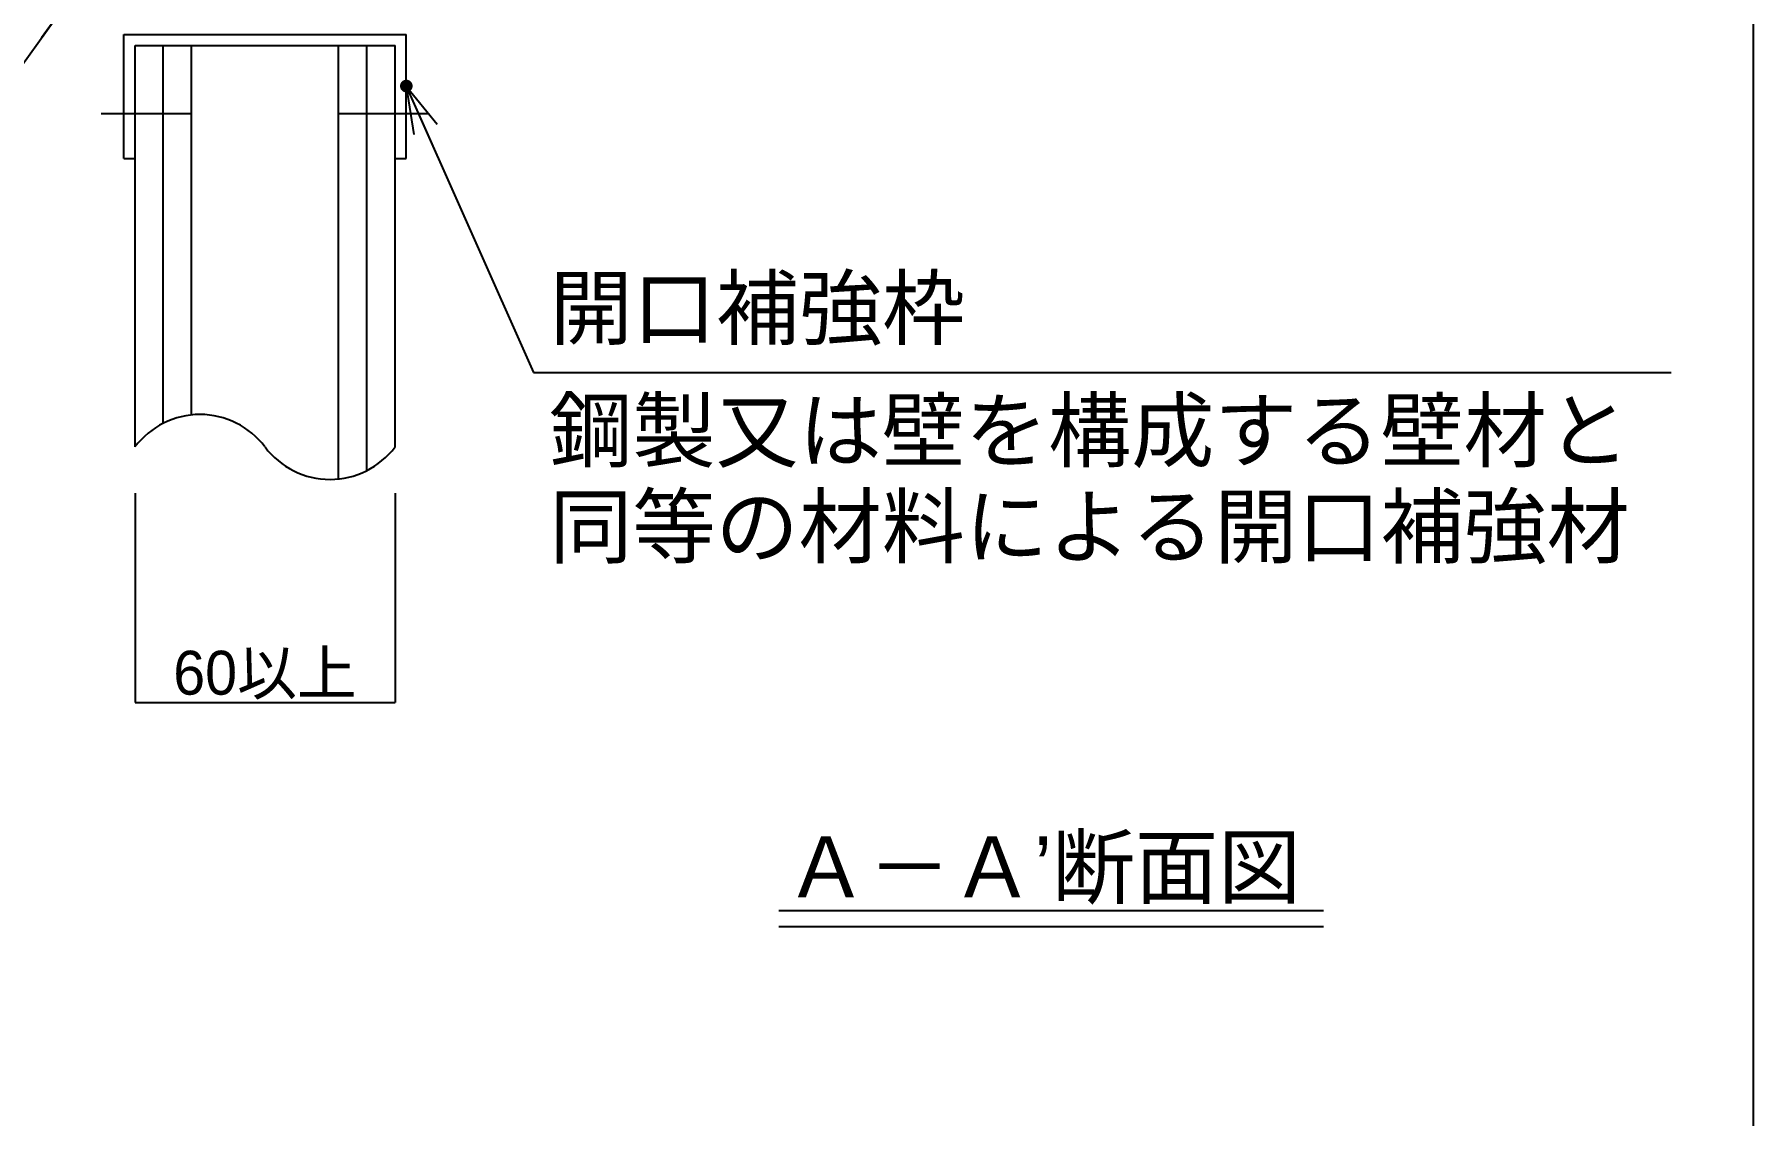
# Model space of a CAD drawing. Extents: x 443 to 1217, y -1921 to -677.
# Drawn here: x 756.3 to 826.8, y -932.7 to -888.4 of the extents above; entities that cross this region are included whole.
import ezdxf
from ezdxf.enums import TextEntityAlignment as Align

# ---------------------------------------------------------------- set-up
doc = ezdxf.new("R2010")
doc.units = 0
doc.header["$MEASUREMENT"] = 0
doc.linetypes.add('CENTER', pattern=[12.2, 5, -0.8, 0.6, -0.8, 5])
doc.layers.get('0').update_dxf_attribs({"linetype": 'CONTINUOUS'})
for name, color, linetype in [('1', 7, 'CONTINUOUS'), ('10', 7, 'CONTINUOUS'), ('2', 2, 'CONTINUOUS'), ('4', 7, 'CONTINUOUS'), ('6', 7, 'CONTINUOUS')]:
    doc.layers.add(name, color=color, linetype=linetype)
doc.styles.get("Standard").update_dxf_attribs({"font": 'MS PGothic.ttf'})
doc.styles.add('ｽﾀｲﾙ2', font='MS PGothic.ttf')

msp = doc.modelspace()

# ---------------------------------------------------------------- linework, layer by layer
at = {"color": 7, "linetype": 'Continuous'}
for p, q in [((758.066, -886.393), (750.025, -897.61)), ((771.513, -890.476), (776.726, -902.233)), ((776.726, -902.233), (823.405, -902.233))]:
    msp.add_line(p, q, dxfattribs=at)
at = {"color": 0}
for p, q in [((758.066, -886.393), (756.553, -888.504)), ((771.513, -890.476), (772.78, -892.045)), ((771.513, -890.476), (771.826, -892.469)), ((771.513, -890.476), (772.566, -892.851))]:
    msp.add_line(p, q, dxfattribs=at)
at = {"color": 0, "const_width": 0.26}
msp.add_lwpolyline([(771.59, -890.371, 1), (771.437, -890.581, 1), (771.59, -890.371)], format="xyb", dxfattribs=at)
at = {"layer": '1', "color": 4, "linetype": 'Continuous'}
msp.add_line((826.785, -1191.556), (826.785, -677.268), dxfattribs=at)
at = {"layer": '10', "color": 7, "linetype": 'Continuous'}
for p, q in [((760.383, -907.193), (760.383, -915.777)), ((771.049, -907.193), (771.049, -915.777)), ((760.383, -915.777), (771.049, -915.777))]:
    msp.add_line(p, q, dxfattribs=at)
at = {"layer": '2', "linetype": 'Continuous'}
for p, q in [((760.383, -905.292), (760.383, -888.819)), ((761.542, -904.319), (761.542, -888.819)), ((762.701, -903.977), (762.701, -888.819)), ((768.731, -906.608), (768.731, -888.819)), ((769.89, -906.266), (769.89, -888.819)), ((771.049, -905.292), (771.049, -888.819))]:
    msp.add_line(p, q, dxfattribs=at)
for centre, start, end in [((763.049, -907.293), 36.8699, 143.1301), ((768.383, -903.292), 216.8699, 323.1301)]:
    msp.add_arc(centre, 3.333, start, end, dxfattribs=at)
at = {"layer": '4', "linetype": 'Continuous'}
for p, q in [((786.796, -924.322), (809.141, -924.322)), ((786.796, -924.971), (809.141, -924.971))]:
    msp.add_line(p, q, dxfattribs=at)
at = {"layer": '6', "color": 3, "linetype": 'Continuous'}
for p, q in [((759.919, -893.457), (759.919, -888.356)), ((759.919, -888.356), (771.513, -888.356)), ((771.513, -893.457), (771.513, -888.356)), ((760.383, -888.819), (771.049, -888.819)), ((760.383, -893.457), (760.383, -888.819)), ((771.049, -893.457), (771.049, -888.819)), ((759.919, -893.457), (760.383, -893.457)), ((771.049, -893.457), (771.513, -893.457))]:
    msp.add_line(p, q, dxfattribs=at)
at = {"layer": '6', "linetype": 'CENTER'}
for p, q in [((758.991, -891.602), (762.701, -891.602)), ((768.731, -891.602), (772.441, -891.602))]:
    msp.add_line(p, q, dxfattribs=at)

# ---------------------------------------------------------------- texts
at = {"layer": '10', "color": 7, "linetype": 'Continuous', "insert": (765.716, -914.661), "char_height": 1.8, "attachment_point": 5}
msp.add_mtext('\\A1;60以上', dxfattribs=at)
at = {"layer": '10', "style": 'ｽﾀｲﾙ2'}
for tag, p in [('開口補強枠', (777.395, -901.584)), ('鋼製又は壁を構成する壁材と', (777.38, -906.612)), ('同等の材料による開口補強材', (777.38, -910.551))]:
    msp.add_attdef(tag, text='', height=2.5, dxfattribs=at).set_placement(p, align=Align.BOTTOM_LEFT)
at = {"layer": '4', "linetype": 'Continuous', "style": 'ｽﾀｲﾙ2'}
msp.add_text('Ａ－Ａ’断面図', height=2.5, dxfattribs=at).set_placement((787.039, -923.78))

doc.saveas('drawing.dxf')
